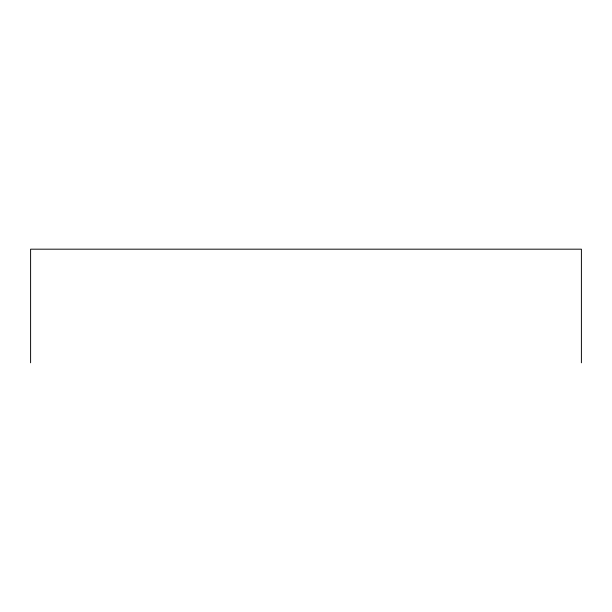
<?xml version="1.0" encoding="UTF-8"?>
<svg xmlns="http://www.w3.org/2000/svg" width="612" height="612" viewBox="0 0 612 612"><rect width="100%" height="100%" fill="white"/><g stroke="black" fill="none" stroke-linecap="round" stroke-linejoin="round"><path stroke-width="0.92" d="M581.4 362.817L581.4 249.183L30.6 249.183L30.6 362.817"/></g></svg>
